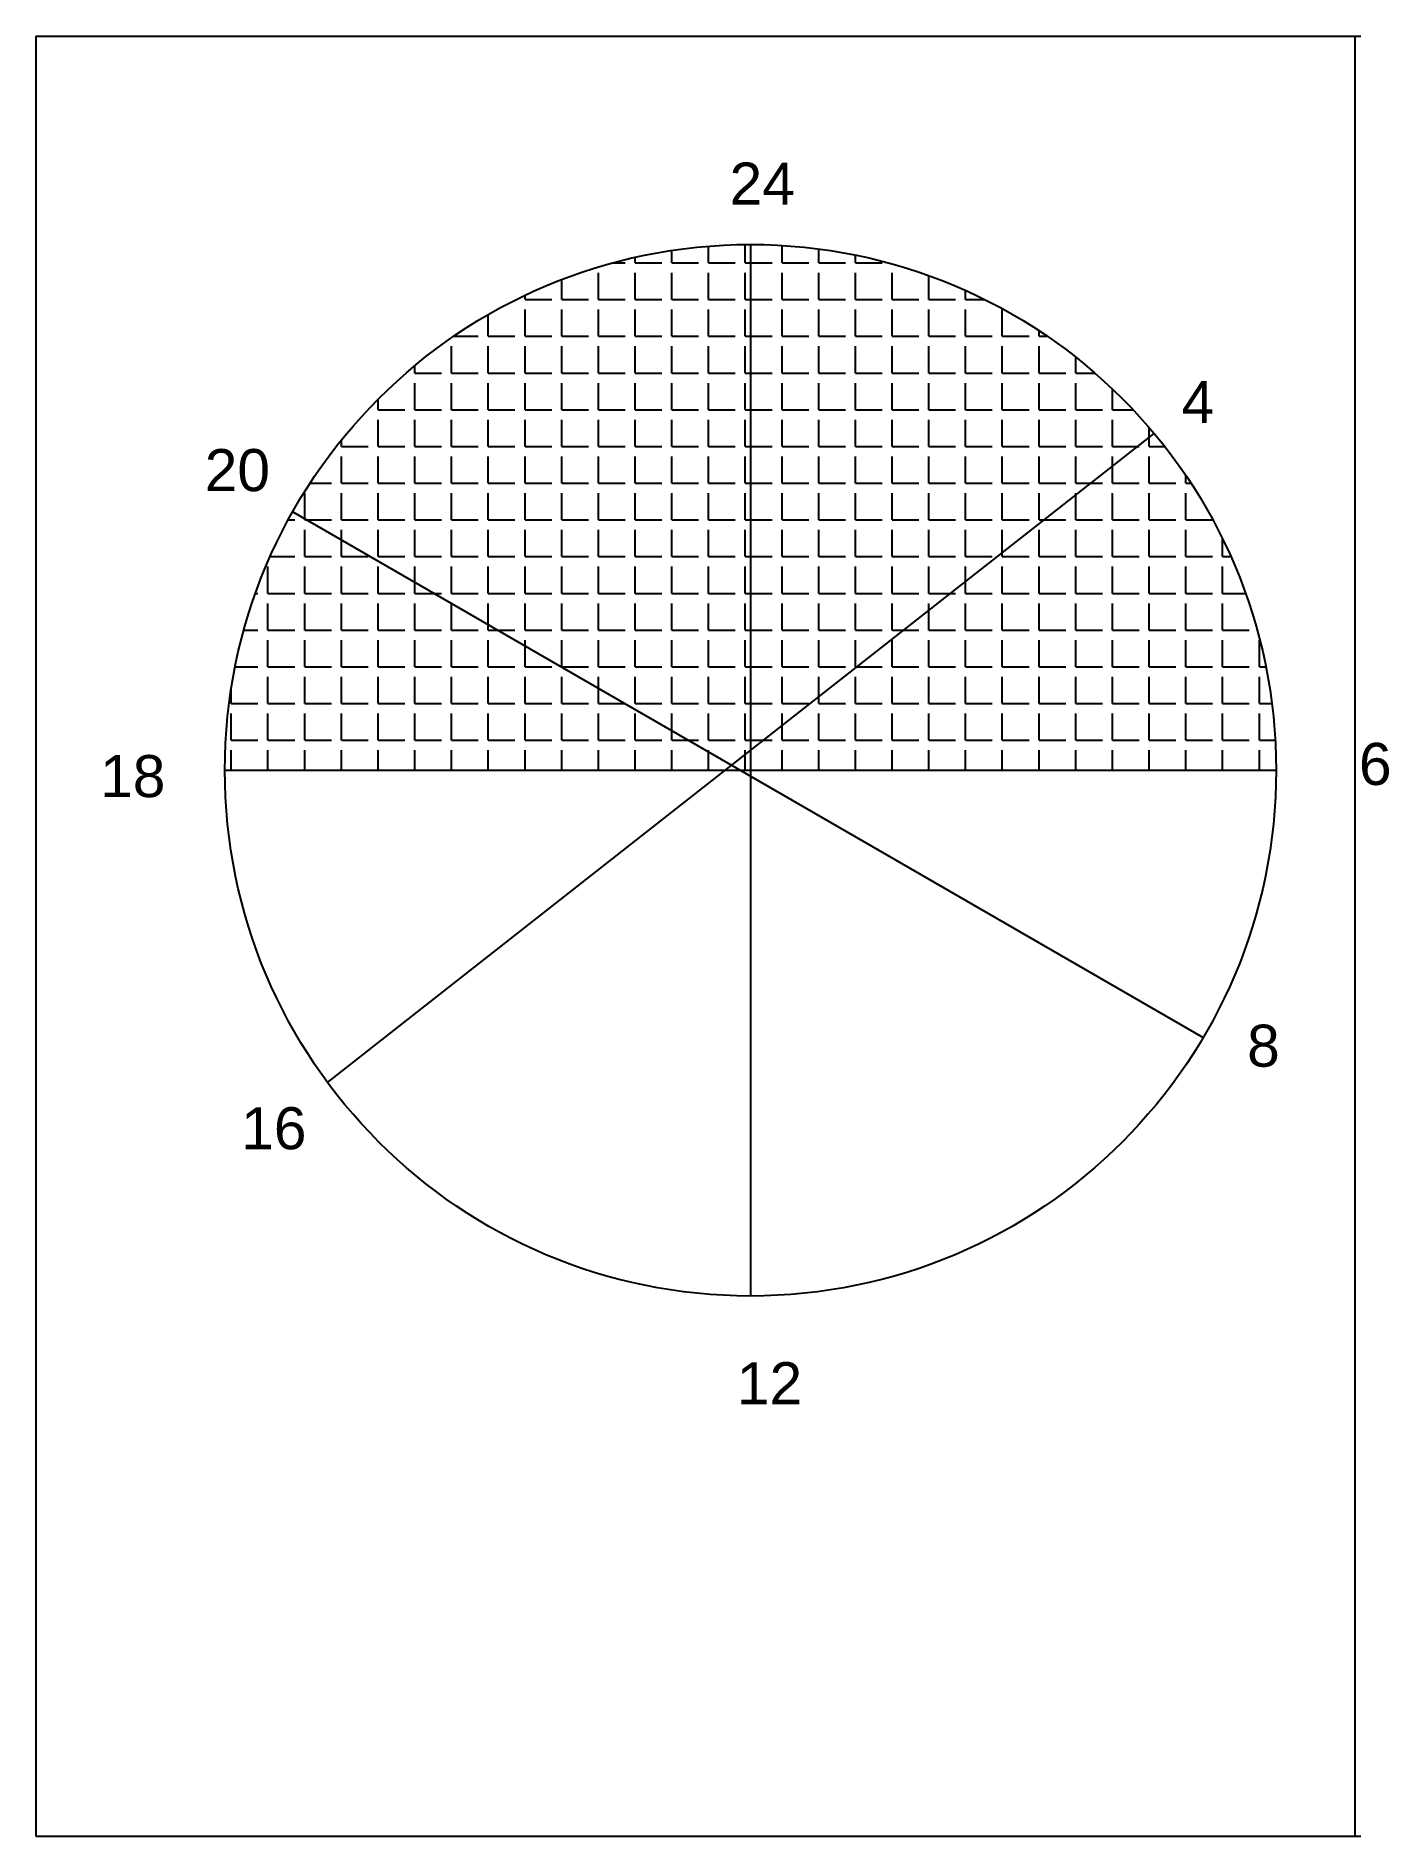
# Model space of a CAD drawing. Header units: millimetres. Extents: x 1577 to 3476, y -686 to -182.
# Drawn here: x 1577.2 to 1783.1, y -456.3 to -182.4 of the extents above; entities outside this region: 1.
import ezdxf

# ---------------------------------------------------------------- set-up
doc = ezdxf.new("R2010")
doc.units = ezdxf.units.MM
pattern_1 = [(0, (355.21, -54.862), (0, 5.588), [4.064, -1.524]), (90, (355.21, -54.862), (-5.588, 3e-16), [4.064, -1.524])]

msp = doc.modelspace()

# ---------------------------------------------------------------- hatches: boundary and pattern name
h = msp.add_hatch()
h.set_pattern_fill('ANGLE', color=256, scale=0.8, style=0)
h.set_pattern_definition(pattern_1)
h.paths.add_polyline_path([(1685.95, -214.12, 0.414214), (1605.95, -294.12), (1685.95, -294.12)])
h = msp.add_hatch()
h.set_pattern_fill('ANGLE', color=256, scale=0.8, style=0)
h.set_pattern_definition(pattern_1)
h.paths.add_polyline_path([(1685.95, -214.12), (1685.95, -294.12), (1765.95, -294.12, 0.414214)])

# ---------------------------------------------------------------- linework, layer by layer
for p, q in [((1577.2, -182.4), (1778.84, -182.4)), ((1577.2, -182.4), (1577.2, -456.29)), ((1777.91, -182.4), (1777.91, -456.29)), ((1685.95, -214.12), (1685.95, -374.12)), ((1621.57, -341.61), (1747.38, -242.87)), ((1616.27, -254.81), (1754.83, -334.81)), ((1605.95, -294.12), (1765.95, -294.12)), ((1577.2, -456.29), (1778.84, -456.29)), ((3279, -572.81), (3475.63, -686.33))]:
    msp.add_line(p, q)
msp.add_circle((1685.95, -294.12), 80)

# ---------------------------------------------------------------- texts
at = {"char_height": 6.4, "attachment_point": 1}
for s, insert, width in [('{\\fArial|b0|i0|c186|p34;24}', (1682.76, -201.65), 26.4734), ('{\\fArial|b0|i0|c186|p34;4}', (1751.55, -234.9), 26.4734), ('{\\fArial|b0|i0|c186|p34;20}', (1602.88, -245.25), 26.4734), ('{\\fArial|b0|i0|c186|p34;6}', (1778.55, -289.96), 26.4734), ('{\\fArial|b0|i0|c186|p34;18}', (1586.96, -291.81), 27.2385), ('{\\fArial|b0|i0|c186|p34;8\\fArial|b0|i0|c0|p34;}', (1761.53, -332.83), 26.4734), ('{\\fArial|b0|i0|c186|p34;16}', (1608.43, -345.39), 26.4734), ('{\\fArial|b0|i0|c186|p34;12}', (1683.87, -384.19), 26.4734)]:
    msp.add_mtext(s, dxfattribs=dict(at, insert=insert, width=width))

doc.saveas('drawing.dxf')
